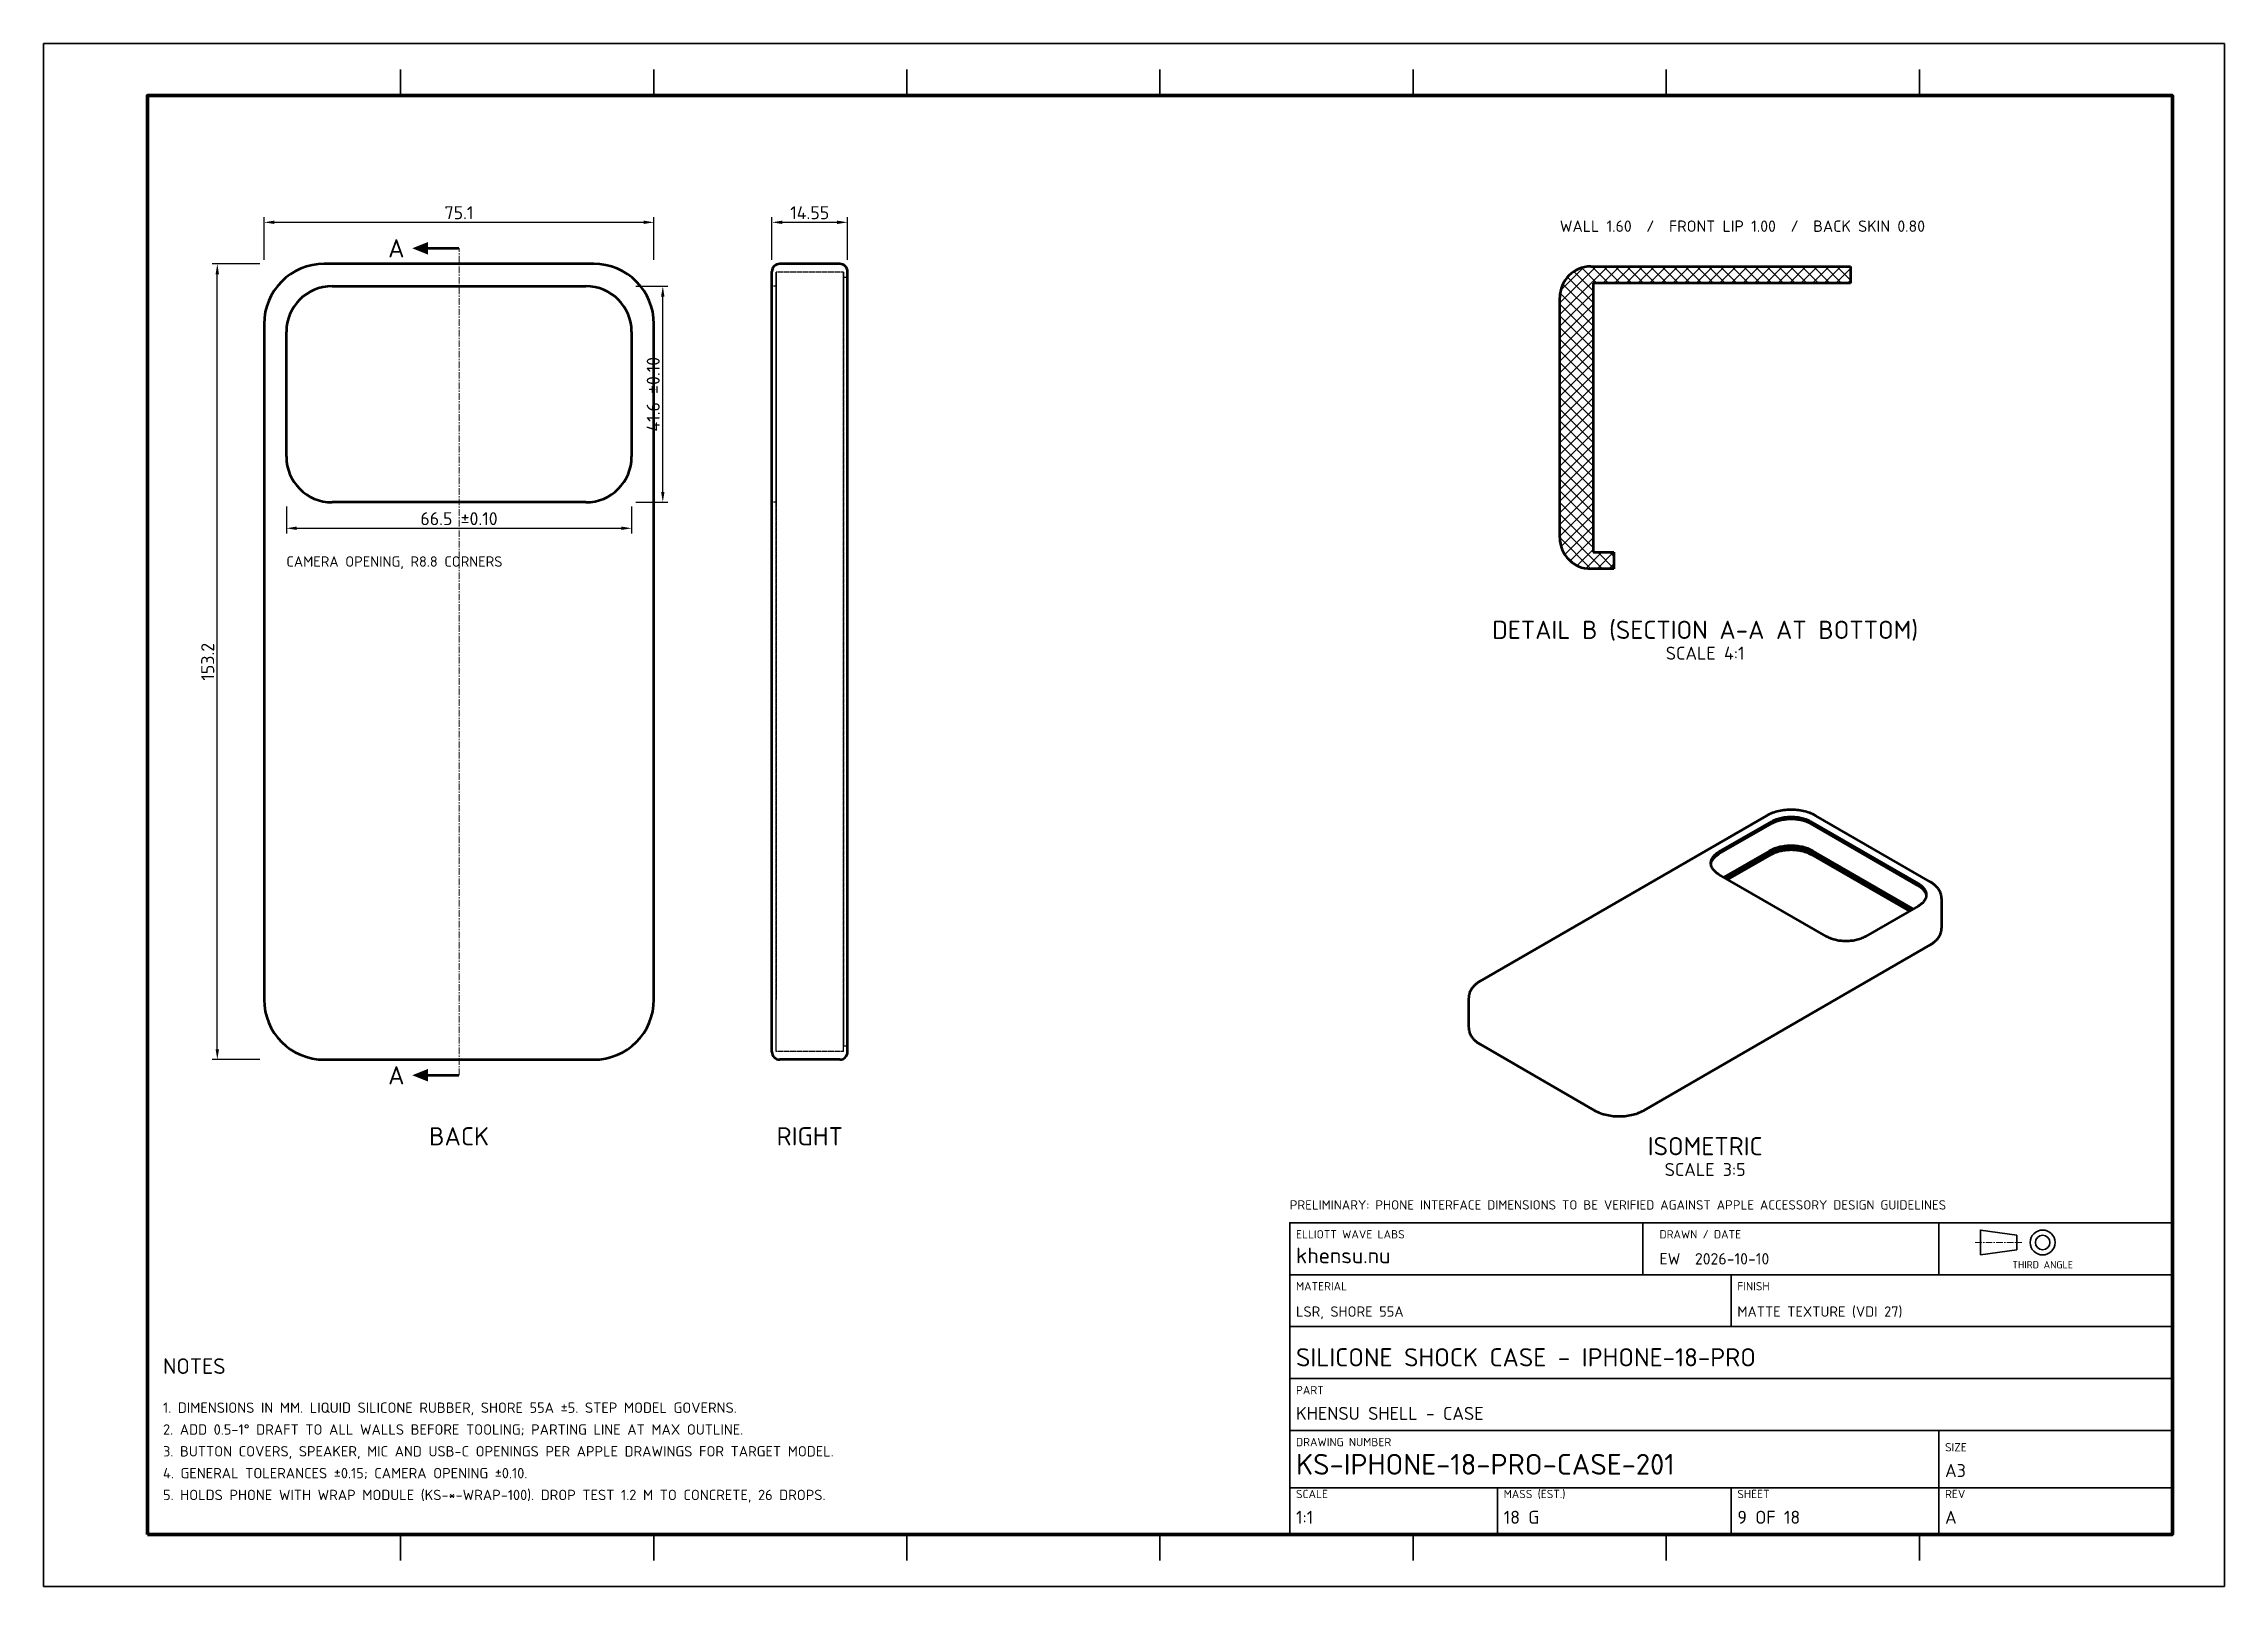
# Model space of a CAD drawing. Header units: millimetres. Extents: x 0 to 420, y 0 to 297.
import ezdxf
from ezdxf.enums import TextEntityAlignment as Align

# ---------------------------------------------------------------- set-up
doc = ezdxf.new("R2010")
doc.units = ezdxf.units.MM
doc.header["$LTSCALE"] = 0.4
doc.linetypes.add('CENTER', pattern=[5.08, 3.175, -0.635, 0.635, -0.635])
doc.linetypes.add('DASHED', pattern=[1.524, 1.27, -0.254])
for name, color, linetype, lineweight in [('BORDER', 7, 'CONTINUOUS', 70), ('CENTER', 1, 'CENTER', 18), ('DIM', 4, 'CONTINUOUS', 18), ('HATCH', 8, 'CONTINUOUS', 13), ('HIDDEN', 8, 'DASHED', 25), ('OUTLINE', 7, 'CONTINUOUS', 50), ('SECTION', 7, 'CONTINUOUS', 50), ('TEXT', 7, 'CONTINUOUS', 25), ('TITLE', 7, 'CONTINUOUS', 35)]:
    doc.layers.add(name, color=color, linetype=linetype, lineweight=lineweight)
doc.styles.add('KHENSU', font='isocpeur.ttf')
doc.dimstyles.new('KHENSU', dxfattribs={"dimtxt": 2.5, "dimasz": 2, "dimexe": 1, "dimexo": 0.8, "dimgap": 0.6, "dimtad": 1, "dimdsep": 46, "dimtxsty": 'KHENSU', "dimcen": -1.5, "dimclrd": 4, "dimclre": 4, "dimclrt": 7, "dimazin": 3, "dimtfac": 1, "dimtmove": 2, "dimatfit": 3})

msp = doc.modelspace()

# ---------------------------------------------------------------- hatches: boundary and pattern name
at = {"layer": 'HATCH'}
h = msp.add_hatch(dxfattribs=at)
h.set_pattern_fill('ANSI37', color=8, scale=0.5)
h.paths.add_polyline_path([(348, 254.1), (348, 253.43), (348, 252.759), (348, 252.089), (348, 251.419), (347.849, 250.9), (347.178, 250.9), (346.508, 250.9), (345.838, 250.9), (345.167, 250.9), (344.497, 250.9), (343.827, 250.9), (343.157, 250.9), (342.486, 250.9), (341.816, 250.9), (341.146, 250.9), (340.475, 250.9), (339.805, 250.9), (339.135, 250.9), (338.465, 250.9), (337.794, 250.9), (337.124, 250.9), (336.454, 250.9), (335.783, 250.9), (335.113, 250.9), (334.443, 250.9), (333.772, 250.9), (333.102, 250.9), (332.432, 250.9), (331.762, 250.9), (331.091, 250.9), (330.421, 250.9), (329.751, 250.9), (329.08, 250.9), (328.41, 250.9), (327.74, 250.9), (327.07, 250.9), (326.399, 250.9), (325.729, 250.9), (325.059, 250.9), (324.388, 250.9), (323.718, 250.9), (323.048, 250.9), (322.378, 250.9), (321.707, 250.9), (321.037, 250.9), (320.367, 250.9), (319.696, 250.9), (319.026, 250.9), (318.356, 250.9), (317.686, 250.9), (317.015, 250.9), (316.345, 250.9), (315.675, 250.9), (315.004, 250.9), (314.334, 250.9), (313.664, 250.9), (312.994, 250.9), (312.323, 250.9), (311.653, 250.9), (310.983, 250.9), (310.312, 250.9), (309.642, 250.9), (308.972, 250.9), (308.302, 250.9), (307.631, 250.9), (306.961, 250.9), (306.291, 250.9), (305.62, 250.9), (304.95, 250.9), (304.28, 250.9), (303.61, 250.9), (302.939, 250.9), (302.269, 250.9), (301.599, 250.9), (300.928, 250.9), (300.258, 250.9), (299.588, 250.9), (298.917, 250.9), (298.4, 250.747), (298.4, 250.077), (298.4, 249.407), (298.4, 248.736), (298.4, 248.066), (298.4, 247.396), (298.4, 246.725), (298.4, 246.055), (298.4, 245.385), (298.4, 244.715), (298.4, 244.044), (298.4, 243.374), (298.4, 242.704), (298.4, 242.033), (298.4, 241.363), (298.4, 240.693), (298.4, 240.023), (298.4, 239.352), (298.4, 238.682), (298.4, 238.012), (298.4, 237.341), (298.4, 236.671), (298.4, 236.001), (298.4, 235.331), (298.4, 234.66), (298.4, 233.99), (298.4, 233.32), (298.4, 232.649), (298.4, 231.979), (298.4, 231.309), (298.4, 230.639), (298.4, 229.968), (298.4, 229.298), (298.4, 228.628), (298.4, 227.957), (298.4, 227.287), (298.4, 226.617), (298.4, 225.947), (298.4, 225.276), (298.4, 224.606), (298.4, 223.936), (298.4, 223.265), (298.4, 222.595), (298.4, 221.925), (298.4, 221.255), (298.4, 220.584), (298.4, 219.914), (298.4, 219.244), (298.4, 218.573), (298.4, 217.903), (298.4, 217.233), (298.4, 216.562), (298.4, 215.892), (298.4, 215.222), (298.4, 214.552), (298.4, 213.881), (298.4, 213.211), (298.4, 212.541), (298.4, 211.87), (298.4, 211.2), (298.4, 210.53), (298.4, 209.86), (298.4, 209.189), (298.4, 208.519), (298.4, 207.849), (298.4, 207.178), (298.4, 206.508), (298.4, 205.838), (298.4, 205.168), (298.4, 204.497), (298.4, 203.827), (298.4, 203.157), (298.4, 202.486), (298.4, 201.816), (298.4, 201.146), (298.4, 200.476), (298.4, 199.805), (298.4, 199.135), (299.035, 199.1), (299.706, 199.1), (300.376, 199.1), (301.046, 199.1), (301.716, 199.1), (302.387, 199.1), (302.4, 198.443), (302.4, 197.773), (302.4, 197.102), (302.4, 196.432), (302.262, 195.9), (301.592, 195.9), (300.921, 195.9), (300.251, 195.9), (299.581, 195.9), (298.91, 195.9), (298.24, 195.9), (297.57, 195.915), (296.906, 196.001), (296.255, 196.159), (295.626, 196.39), (295.026, 196.689), (294.464, 197.053), (293.945, 197.477), (293.478, 197.957), (293.066, 198.486), (292.716, 199.057), (292.432, 199.664), (292.218, 200.298), (292.075, 200.953), (292.007, 201.619), (292, 202.289), (292, 202.96), (292, 203.63), (292, 204.3), (292, 204.971), (292, 205.641), (292, 206.311), (292, 206.981), (292, 207.652), (292, 208.322), (292, 208.992), (292, 209.663), (292, 210.333), (292, 211.003), (292, 211.674), (292, 212.344), (292, 213.014), (292, 213.684), (292, 214.355), (292, 215.025), (292, 215.695), (292, 216.366), (292, 217.036), (292, 217.706), (292, 218.376), (292, 219.047), (292, 219.717), (292, 220.387), (292, 221.058), (292, 221.728), (292, 222.398), (292, 223.068), (292, 223.739), (292, 224.409), (292, 225.079), (292, 225.75), (292, 226.42), (292, 227.09), (292, 227.76), (292, 228.431), (292, 229.101), (292, 229.771), (292, 230.442), (292, 231.112), (292, 231.782), (292, 232.452), (292, 233.123), (292, 233.793), (292, 234.463), (292, 235.134), (292, 235.804), (292, 236.474), (292, 237.144), (292, 237.815), (292, 238.485), (292, 239.155), (292, 239.826), (292, 240.496), (292, 241.166), (292, 241.836), (292, 242.507), (292, 243.177), (292, 243.847), (292, 244.518), (292, 245.188), (292, 245.858), (292, 246.529), (292, 247.199), (292, 247.869), (292.016, 248.539), (292.102, 249.203), (292.262, 249.854), (292.493, 250.483), (292.793, 251.082), (293.158, 251.644), (293.583, 252.161), (294.064, 252.628), (294.593, 253.039), (295.165, 253.388), (295.772, 253.671), (296.407, 253.885), (297.062, 254.026), (297.728, 254.094), (298.399, 254.1), (299.069, 254.1), (299.739, 254.1), (300.41, 254.1), (301.08, 254.1), (301.75, 254.1), (302.42, 254.1), (303.091, 254.1), (303.761, 254.1), (304.431, 254.1), (305.102, 254.1), (305.772, 254.1), (306.442, 254.1), (307.112, 254.1), (307.783, 254.1), (308.453, 254.1), (309.123, 254.1), (309.794, 254.1), (310.464, 254.1), (311.134, 254.1), (311.804, 254.1), (312.475, 254.1), (313.145, 254.1), (313.815, 254.1), (314.486, 254.1), (315.156, 254.1), (315.826, 254.1), (316.496, 254.1), (317.167, 254.1), (317.837, 254.1), (318.507, 254.1), (319.178, 254.1), (319.848, 254.1), (320.518, 254.1), (321.188, 254.1), (321.859, 254.1), (322.529, 254.1), (323.199, 254.1), (323.87, 254.1), (324.54, 254.1), (325.21, 254.1), (325.88, 254.1), (326.551, 254.1), (327.221, 254.1), (327.891, 254.1), (328.562, 254.1), (329.232, 254.1), (329.902, 254.1), (330.572, 254.1), (331.243, 254.1), (331.913, 254.1), (332.583, 254.1), (333.254, 254.1), (333.924, 254.1), (334.594, 254.1), (335.265, 254.1), (335.935, 254.1), (336.605, 254.1), (337.275, 254.1), (337.946, 254.1), (338.616, 254.1), (339.286, 254.1), (339.957, 254.1), (340.627, 254.1), (341.297, 254.1), (341.967, 254.1), (342.638, 254.1), (343.308, 254.1), (343.978, 254.1), (344.649, 254.1), (345.319, 254.1), (345.989, 254.1), (346.659, 254.1), (347.33, 254.1), (348, 254.1)])

# ---------------------------------------------------------------- linework, layer by layer
at = {"layer": 'BORDER'}
msp.add_lwpolyline([(20, 10), (410, 10), (410, 287), (20, 287)], close=True, dxfattribs=at)
at = {"layer": 'CENTER'}
for p, q in [((80, 98.4), (80, 257.6)), ((372, 66.2), (381, 66.2))]:
    msp.add_line(p, q, dxfattribs=at)
at = {"layer": 'HIDDEN'}
for p, q in [((154.025, 253), (141.075, 253)), ((154.025, 253), (141.075, 253)), ((153.325, 254.6), (141.775, 254.6)), ((154.825, 252), (154.025, 252)), ((154.825, 252), (154.025, 252)), ((141.075, 250.3), (140.275, 250.3)), ((141.075, 250.3), (140.275, 250.3)), ((140.275, 243), (140.275, 113)), ((140.275, 241.5), (140.275, 217.5)), ((140.275, 217.5), (140.275, 241.5)), ((141.075, 243), (141.075, 113)), ((141.075, 113), (141.075, 243)), ((141.075, 241.5), (141.075, 217.5)), ((141.075, 217.5), (141.075, 241.5)), ((154.025, 243), (154.025, 113)), ((154.025, 113), (154.025, 243)), ((154.025, 243), (154.025, 113)), ((154.025, 113), (154.025, 243)), ((154.825, 243), (154.825, 113)), ((154.825, 243), (154.825, 113)), ((154.825, 113), (154.825, 243)), ((141.075, 208.7), (140.275, 208.7)), ((141.075, 208.7), (140.275, 208.7)), ((154.025, 103), (141.075, 103)), ((154.025, 103), (141.075, 103)), ((153.325, 101.4), (141.775, 101.4)), ((154.825, 104), (154.025, 104)), ((154.825, 104), (154.025, 104))]:
    msp.add_line(p, q, dxfattribs=at)
for points in [[(140.275, 253.1), (140.275, 252.774), (140.275, 252.448), (140.275, 252.123), (140.275, 251.797), (140.275, 251.471), (140.275, 251.145), (140.275, 250.819), (140.275, 250.494), (140.275, 250.168), (140.275, 249.842), (140.275, 249.516), (140.275, 249.19), (140.275, 248.865), (140.275, 248.539), (140.275, 248.213), (140.275, 247.887), (140.275, 247.561), (140.275, 247.235), (140.275, 246.91), (140.275, 246.584), (140.275, 246.258), (140.275, 245.932), (140.275, 245.606), (140.275, 245.281), (140.275, 244.955), (140.275, 244.629), (140.275, 244.303), (140.275, 243.977), (140.275, 243.652), (140.275, 243.326), (140.275, 243)], [(141.075, 253), (141.075, 252.677), (141.075, 252.355), (141.075, 252.032), (141.075, 251.71), (141.075, 251.387), (141.075, 251.065), (141.075, 250.742), (141.075, 250.419), (141.075, 250.097), (141.075, 249.774), (141.075, 249.452), (141.075, 249.129), (141.075, 248.806), (141.075, 248.484), (141.075, 248.161), (141.075, 247.839), (141.075, 247.516), (141.075, 247.194), (141.075, 246.871), (141.075, 246.548), (141.075, 246.226), (141.075, 245.903), (141.075, 245.581), (141.075, 245.258), (141.075, 244.935), (141.075, 244.613), (141.075, 244.29), (141.075, 243.968), (141.075, 243.645), (141.075, 243.323), (141.075, 243)], [(141.075, 243), (141.075, 243.323), (141.075, 243.645), (141.075, 243.968), (141.075, 244.29), (141.075, 244.613), (141.075, 244.935), (141.075, 245.258), (141.075, 245.581), (141.075, 245.903), (141.075, 246.226), (141.075, 246.548), (141.075, 246.871), (141.075, 247.194), (141.075, 247.516), (141.075, 247.839), (141.075, 248.161), (141.075, 248.484), (141.075, 248.806), (141.075, 249.129), (141.075, 249.452), (141.075, 249.774), (141.075, 250.097), (141.075, 250.419), (141.075, 250.742), (141.075, 251.065), (141.075, 251.387), (141.075, 251.71), (141.075, 252.032), (141.075, 252.355), (141.075, 252.677), (141.075, 253)], [(154.025, 253), (154.025, 252.677), (154.025, 252.355), (154.025, 252.032), (154.025, 251.71), (154.025, 251.387), (154.025, 251.065), (154.025, 250.742), (154.025, 250.419), (154.025, 250.097), (154.025, 249.774), (154.025, 249.452), (154.025, 249.129), (154.025, 248.806), (154.025, 248.484), (154.025, 248.161), (154.025, 247.839), (154.025, 247.516), (154.025, 247.194), (154.025, 246.871), (154.025, 246.548), (154.025, 246.226), (154.025, 245.903), (154.025, 245.581), (154.025, 245.258), (154.025, 244.935), (154.025, 244.613), (154.025, 244.29), (154.025, 243.968), (154.025, 243.645), (154.025, 243.323), (154.025, 243)], [(154.025, 243), (154.025, 243.323), (154.025, 243.645), (154.025, 243.968), (154.025, 244.29), (154.025, 244.613), (154.025, 244.935), (154.025, 245.258), (154.025, 245.581), (154.025, 245.903), (154.025, 246.226), (154.025, 246.548), (154.025, 246.871), (154.025, 247.194), (154.025, 247.516), (154.025, 247.839), (154.025, 248.161), (154.025, 248.484), (154.025, 248.806), (154.025, 249.129), (154.025, 249.452), (154.025, 249.774), (154.025, 250.097), (154.025, 250.419), (154.025, 250.742), (154.025, 251.065), (154.025, 251.387), (154.025, 251.71), (154.025, 252.032), (154.025, 252.355), (154.025, 252.677), (154.025, 253)], [(154.025, 252), (154.025, 251.71), (154.025, 251.419), (154.025, 251.129), (154.025, 250.839), (154.025, 250.548), (154.025, 250.258), (154.025, 249.968), (154.025, 249.677), (154.025, 249.387), (154.025, 249.097), (154.025, 248.806), (154.025, 248.516), (154.025, 248.226), (154.025, 247.935), (154.025, 247.645), (154.025, 247.355), (154.025, 247.065), (154.025, 246.774), (154.025, 246.484), (154.025, 246.194), (154.025, 245.903), (154.025, 245.613), (154.025, 245.323), (154.025, 245.032), (154.025, 244.742), (154.025, 244.452), (154.025, 244.161), (154.025, 243.871), (154.025, 243.581), (154.025, 243.29), (154.025, 243)], [(154.025, 243), (154.025, 243.29), (154.025, 243.581), (154.025, 243.871), (154.025, 244.161), (154.025, 244.452), (154.025, 244.742), (154.025, 245.032), (154.025, 245.323), (154.025, 245.613), (154.025, 245.903), (154.025, 246.194), (154.025, 246.484), (154.025, 246.774), (154.025, 247.065), (154.025, 247.355), (154.025, 247.645), (154.025, 247.935), (154.025, 248.226), (154.025, 248.516), (154.025, 248.806), (154.025, 249.097), (154.025, 249.387), (154.025, 249.677), (154.025, 249.968), (154.025, 250.258), (154.025, 250.548), (154.025, 250.839), (154.025, 251.129), (154.025, 251.419), (154.025, 251.71), (154.025, 252)], [(154.825, 253.1), (154.825, 252.774), (154.825, 252.448), (154.825, 252.123), (154.825, 251.797), (154.825, 251.471), (154.825, 251.145), (154.825, 250.819), (154.825, 250.494), (154.825, 250.168), (154.825, 249.842), (154.825, 249.516), (154.825, 249.19), (154.825, 248.865), (154.825, 248.539), (154.825, 248.213), (154.825, 247.887), (154.825, 247.561), (154.825, 247.235), (154.825, 246.91), (154.825, 246.584), (154.825, 246.258), (154.825, 245.932), (154.825, 245.606), (154.825, 245.281), (154.825, 244.955), (154.825, 244.629), (154.825, 244.303), (154.825, 243.977), (154.825, 243.652), (154.825, 243.326), (154.825, 243)], [(154.825, 252), (154.825, 251.71), (154.825, 251.419), (154.825, 251.129), (154.825, 250.839), (154.825, 250.548), (154.825, 250.258), (154.825, 249.968), (154.825, 249.677), (154.825, 249.387), (154.825, 249.097), (154.825, 248.806), (154.825, 248.516), (154.825, 248.226), (154.825, 247.935), (154.825, 247.645), (154.825, 247.355), (154.825, 247.065), (154.825, 246.774), (154.825, 246.484), (154.825, 246.194), (154.825, 245.903), (154.825, 245.613), (154.825, 245.323), (154.825, 245.032), (154.825, 244.742), (154.825, 244.452), (154.825, 244.161), (154.825, 243.871), (154.825, 243.581), (154.825, 243.29), (154.825, 243)], [(154.825, 243), (154.825, 243.29), (154.825, 243.581), (154.825, 243.871), (154.825, 244.161), (154.825, 244.452), (154.825, 244.742), (154.825, 245.032), (154.825, 245.323), (154.825, 245.613), (154.825, 245.903), (154.825, 246.194), (154.825, 246.484), (154.825, 246.774), (154.825, 247.065), (154.825, 247.355), (154.825, 247.645), (154.825, 247.935), (154.825, 248.226), (154.825, 248.516), (154.825, 248.806), (154.825, 249.097), (154.825, 249.387), (154.825, 249.677), (154.825, 249.968), (154.825, 250.258), (154.825, 250.548), (154.825, 250.839), (154.825, 251.129), (154.825, 251.419), (154.825, 251.71), (154.825, 252)], [(140.275, 250.3), (140.275, 250.016), (140.275, 249.732), (140.275, 249.448), (140.275, 249.165), (140.275, 248.881), (140.275, 248.597), (140.275, 248.313), (140.275, 248.029), (140.275, 247.745), (140.275, 247.461), (140.275, 247.177), (140.275, 246.894), (140.275, 246.61), (140.275, 246.326), (140.275, 246.042), (140.275, 245.758), (140.275, 245.474), (140.275, 245.19), (140.275, 244.906), (140.275, 244.623), (140.275, 244.339), (140.275, 244.055), (140.275, 243.771), (140.275, 243.487), (140.275, 243.203), (140.275, 242.919), (140.275, 242.635), (140.275, 242.352), (140.275, 242.068), (140.275, 241.784), (140.275, 241.5)], [(140.275, 241.5), (140.275, 241.784), (140.275, 242.068), (140.275, 242.352), (140.275, 242.635), (140.275, 242.919), (140.275, 243.203), (140.275, 243.487), (140.275, 243.771), (140.275, 244.055), (140.275, 244.339), (140.275, 244.623), (140.275, 244.906), (140.275, 245.19), (140.275, 245.474), (140.275, 245.758), (140.275, 246.042), (140.275, 246.326), (140.275, 246.61), (140.275, 246.894), (140.275, 247.177), (140.275, 247.461), (140.275, 247.745), (140.275, 248.029), (140.275, 248.313), (140.275, 248.597), (140.275, 248.881), (140.275, 249.165), (140.275, 249.448), (140.275, 249.732), (140.275, 250.016), (140.275, 250.3)], [(141.075, 250.3), (141.075, 250.016), (141.075, 249.732), (141.075, 249.448), (141.075, 249.165), (141.075, 248.881), (141.075, 248.597), (141.075, 248.313), (141.075, 248.029), (141.075, 247.745), (141.075, 247.461), (141.075, 247.177), (141.075, 246.894), (141.075, 246.61), (141.075, 246.326), (141.075, 246.042), (141.075, 245.758), (141.075, 245.474), (141.075, 245.19), (141.075, 244.906), (141.075, 244.623), (141.075, 244.339), (141.075, 244.055), (141.075, 243.771), (141.075, 243.487), (141.075, 243.203), (141.075, 242.919), (141.075, 242.635), (141.075, 242.352), (141.075, 242.068), (141.075, 241.784), (141.075, 241.5)], [(141.075, 241.5), (141.075, 241.784), (141.075, 242.068), (141.075, 242.352), (141.075, 242.635), (141.075, 242.919), (141.075, 243.203), (141.075, 243.487), (141.075, 243.771), (141.075, 244.055), (141.075, 244.339), (141.075, 244.623), (141.075, 244.906), (141.075, 245.19), (141.075, 245.474), (141.075, 245.758), (141.075, 246.042), (141.075, 246.326), (141.075, 246.61), (141.075, 246.894), (141.075, 247.177), (141.075, 247.461), (141.075, 247.745), (141.075, 248.029), (141.075, 248.313), (141.075, 248.597), (141.075, 248.881), (141.075, 249.165), (141.075, 249.448), (141.075, 249.732), (141.075, 250.016), (141.075, 250.3)], [(140.275, 217.5), (140.275, 217.216), (140.275, 216.932), (140.275, 216.648), (140.275, 216.365), (140.275, 216.081), (140.275, 215.797), (140.275, 215.513), (140.275, 215.229), (140.275, 214.945), (140.275, 214.661), (140.275, 214.377), (140.275, 214.094), (140.275, 213.81), (140.275, 213.526), (140.275, 213.242), (140.275, 212.958), (140.275, 212.674), (140.275, 212.39), (140.275, 212.106), (140.275, 211.823), (140.275, 211.539), (140.275, 211.255), (140.275, 210.971), (140.275, 210.687), (140.275, 210.403), (140.275, 210.119), (140.275, 209.835), (140.275, 209.552), (140.275, 209.268), (140.275, 208.984), (140.275, 208.7)], [(140.275, 208.7), (140.275, 208.984), (140.275, 209.268), (140.275, 209.552), (140.275, 209.835), (140.275, 210.119), (140.275, 210.403), (140.275, 210.687), (140.275, 210.971), (140.275, 211.255), (140.275, 211.539), (140.275, 211.823), (140.275, 212.106), (140.275, 212.39), (140.275, 212.674), (140.275, 212.958), (140.275, 213.242), (140.275, 213.526), (140.275, 213.81), (140.275, 214.094), (140.275, 214.377), (140.275, 214.661), (140.275, 214.945), (140.275, 215.229), (140.275, 215.513), (140.275, 215.797), (140.275, 216.081), (140.275, 216.365), (140.275, 216.648), (140.275, 216.932), (140.275, 217.216), (140.275, 217.5)], [(141.075, 217.5), (141.075, 217.216), (141.075, 216.932), (141.075, 216.648), (141.075, 216.365), (141.075, 216.081), (141.075, 215.797), (141.075, 215.513), (141.075, 215.229), (141.075, 214.945), (141.075, 214.661), (141.075, 214.377), (141.075, 214.094), (141.075, 213.81), (141.075, 213.526), (141.075, 213.242), (141.075, 212.958), (141.075, 212.674), (141.075, 212.39), (141.075, 212.106), (141.075, 211.823), (141.075, 211.539), (141.075, 211.255), (141.075, 210.971), (141.075, 210.687), (141.075, 210.403), (141.075, 210.119), (141.075, 209.835), (141.075, 209.552), (141.075, 209.268), (141.075, 208.984), (141.075, 208.7)], [(141.075, 208.7), (141.075, 208.984), (141.075, 209.268), (141.075, 209.552), (141.075, 209.835), (141.075, 210.119), (141.075, 210.403), (141.075, 210.687), (141.075, 210.971), (141.075, 211.255), (141.075, 211.539), (141.075, 211.823), (141.075, 212.106), (141.075, 212.39), (141.075, 212.674), (141.075, 212.958), (141.075, 213.242), (141.075, 213.526), (141.075, 213.81), (141.075, 214.094), (141.075, 214.377), (141.075, 214.661), (141.075, 214.945), (141.075, 215.229), (141.075, 215.513), (141.075, 215.797), (141.075, 216.081), (141.075, 216.365), (141.075, 216.648), (141.075, 216.932), (141.075, 217.216), (141.075, 217.5)], [(140.275, 113), (140.275, 112.674), (140.275, 112.348), (140.275, 112.023), (140.275, 111.697), (140.275, 111.371), (140.275, 111.045), (140.275, 110.719), (140.275, 110.394), (140.275, 110.068), (140.275, 109.742), (140.275, 109.416), (140.275, 109.09), (140.275, 108.765), (140.275, 108.439), (140.275, 108.113), (140.275, 107.787), (140.275, 107.461), (140.275, 107.135), (140.275, 106.81), (140.275, 106.484), (140.275, 106.158), (140.275, 105.832), (140.275, 105.506), (140.275, 105.181), (140.275, 104.855), (140.275, 104.529), (140.275, 104.203), (140.275, 103.877), (140.275, 103.552), (140.275, 103.226), (140.275, 102.9)], [(141.075, 103), (141.075, 103.323), (141.075, 103.645), (141.075, 103.968), (141.075, 104.29), (141.075, 104.613), (141.075, 104.935), (141.075, 105.258), (141.075, 105.581), (141.075, 105.903), (141.075, 106.226), (141.075, 106.548), (141.075, 106.871), (141.075, 107.194), (141.075, 107.516), (141.075, 107.839), (141.075, 108.161), (141.075, 108.484), (141.075, 108.806), (141.075, 109.129), (141.075, 109.452), (141.075, 109.774), (141.075, 110.097), (141.075, 110.419), (141.075, 110.742), (141.075, 111.065), (141.075, 111.387), (141.075, 111.71), (141.075, 112.032), (141.075, 112.355), (141.075, 112.677), (141.075, 113)], [(141.075, 103), (141.075, 103.323), (141.075, 103.645), (141.075, 103.968), (141.075, 104.29), (141.075, 104.613), (141.075, 104.935), (141.075, 105.258), (141.075, 105.581), (141.075, 105.903), (141.075, 106.226), (141.075, 106.548), (141.075, 106.871), (141.075, 107.194), (141.075, 107.516), (141.075, 107.839), (141.075, 108.161), (141.075, 108.484), (141.075, 108.806), (141.075, 109.129), (141.075, 109.452), (141.075, 109.774), (141.075, 110.097), (141.075, 110.419), (141.075, 110.742), (141.075, 111.065), (141.075, 111.387), (141.075, 111.71), (141.075, 112.032), (141.075, 112.355), (141.075, 112.677), (141.075, 113)], [(154.025, 113), (154.025, 112.71), (154.025, 112.419), (154.025, 112.129), (154.025, 111.839), (154.025, 111.548), (154.025, 111.258), (154.025, 110.968), (154.025, 110.677), (154.025, 110.387), (154.025, 110.097), (154.025, 109.806), (154.025, 109.516), (154.025, 109.226), (154.025, 108.935), (154.025, 108.645), (154.025, 108.355), (154.025, 108.065), (154.025, 107.774), (154.025, 107.484), (154.025, 107.194), (154.025, 106.903), (154.025, 106.613), (154.025, 106.323), (154.025, 106.032), (154.025, 105.742), (154.025, 105.452), (154.025, 105.161), (154.025, 104.871), (154.025, 104.581), (154.025, 104.29), (154.025, 104)], [(154.025, 104), (154.025, 104.29), (154.025, 104.581), (154.025, 104.871), (154.025, 105.161), (154.025, 105.452), (154.025, 105.742), (154.025, 106.032), (154.025, 106.323), (154.025, 106.613), (154.025, 106.903), (154.025, 107.194), (154.025, 107.484), (154.025, 107.774), (154.025, 108.065), (154.025, 108.355), (154.025, 108.645), (154.025, 108.935), (154.025, 109.226), (154.025, 109.516), (154.025, 109.806), (154.025, 110.097), (154.025, 110.387), (154.025, 110.677), (154.025, 110.968), (154.025, 111.258), (154.025, 111.548), (154.025, 111.839), (154.025, 112.129), (154.025, 112.419), (154.025, 112.71), (154.025, 113)], [(154.025, 103), (154.025, 103.323), (154.025, 103.645), (154.025, 103.968), (154.025, 104.29), (154.025, 104.613), (154.025, 104.935), (154.025, 105.258), (154.025, 105.581), (154.025, 105.903), (154.025, 106.226), (154.025, 106.548), (154.025, 106.871), (154.025, 107.194), (154.025, 107.516), (154.025, 107.839), (154.025, 108.161), (154.025, 108.484), (154.025, 108.806), (154.025, 109.129), (154.025, 109.452), (154.025, 109.774), (154.025, 110.097), (154.025, 110.419), (154.025, 110.742), (154.025, 111.065), (154.025, 111.387), (154.025, 111.71), (154.025, 112.032), (154.025, 112.355), (154.025, 112.677), (154.025, 113)], [(154.025, 103), (154.025, 103.323), (154.025, 103.645), (154.025, 103.968), (154.025, 104.29), (154.025, 104.613), (154.025, 104.935), (154.025, 105.258), (154.025, 105.581), (154.025, 105.903), (154.025, 106.226), (154.025, 106.548), (154.025, 106.871), (154.025, 107.194), (154.025, 107.516), (154.025, 107.839), (154.025, 108.161), (154.025, 108.484), (154.025, 108.806), (154.025, 109.129), (154.025, 109.452), (154.025, 109.774), (154.025, 110.097), (154.025, 110.419), (154.025, 110.742), (154.025, 111.065), (154.025, 111.387), (154.025, 111.71), (154.025, 112.032), (154.025, 112.355), (154.025, 112.677), (154.025, 113)], [(154.825, 113), (154.825, 112.674), (154.825, 112.348), (154.825, 112.023), (154.825, 111.697), (154.825, 111.371), (154.825, 111.045), (154.825, 110.719), (154.825, 110.394), (154.825, 110.068), (154.825, 109.742), (154.825, 109.416), (154.825, 109.09), (154.825, 108.765), (154.825, 108.439), (154.825, 108.113), (154.825, 107.787), (154.825, 107.461), (154.825, 107.135), (154.825, 106.81), (154.825, 106.484), (154.825, 106.158), (154.825, 105.832), (154.825, 105.506), (154.825, 105.181), (154.825, 104.855), (154.825, 104.529), (154.825, 104.203), (154.825, 103.877), (154.825, 103.552), (154.825, 103.226), (154.825, 102.9)], [(154.825, 113), (154.825, 112.71), (154.825, 112.419), (154.825, 112.129), (154.825, 111.839), (154.825, 111.548), (154.825, 111.258), (154.825, 110.968), (154.825, 110.677), (154.825, 110.387), (154.825, 110.097), (154.825, 109.806), (154.825, 109.516), (154.825, 109.226), (154.825, 108.935), (154.825, 108.645), (154.825, 108.355), (154.825, 108.065), (154.825, 107.774), (154.825, 107.484), (154.825, 107.194), (154.825, 106.903), (154.825, 106.613), (154.825, 106.323), (154.825, 106.032), (154.825, 105.742), (154.825, 105.452), (154.825, 105.161), (154.825, 104.871), (154.825, 104.581), (154.825, 104.29), (154.825, 104)], [(154.825, 104), (154.825, 104.29), (154.825, 104.581), (154.825, 104.871), (154.825, 105.161), (154.825, 105.452), (154.825, 105.742), (154.825, 106.032), (154.825, 106.323), (154.825, 106.613), (154.825, 106.903), (154.825, 107.194), (154.825, 107.484), (154.825, 107.774), (154.825, 108.065), (154.825, 108.355), (154.825, 108.645), (154.825, 108.935), (154.825, 109.226), (154.825, 109.516), (154.825, 109.806), (154.825, 110.097), (154.825, 110.387), (154.825, 110.677), (154.825, 110.968), (154.825, 111.258), (154.825, 111.548), (154.825, 111.839), (154.825, 112.129), (154.825, 112.419), (154.825, 112.71), (154.825, 113)]]:
    msp.add_lwpolyline(points, dxfattribs=at)
for centre, start, end in [((141.775, 253.1), 90, 180), ((153.325, 253.1), 0, 90), ((141.775, 102.9), 180, -90), ((153.325, 102.9), -90, 0)]:
    msp.add_arc(centre, 1.5, start, end, dxfattribs=at)
at = {"layer": 'OUTLINE'}
for p, q in [((105.95, 254.6), (54.05, 254.6)), ((153.325, 254.6), (141.775, 254.6)), ((55.55, 250.3), (104.45, 250.3)), ((42.45, 243), (42.45, 113)), ((42.45, 243), (42.45, 113)), ((46.75, 217.5), (46.75, 241.5)), ((113.25, 241.5), (113.25, 217.5)), ((117.55, 113), (117.55, 243)), ((117.55, 113), (117.55, 243)), ((140.275, 113), (140.275, 243)), ((154.825, 113), (154.825, 243)), ((104.45, 208.7), (55.55, 208.7)), ((331.832, 148.361), (276.678, 116.517)), ((322.652, 141.384), (332.834, 147.263)), ((340.301, 147.263), (361.048, 135.285)), ((363.322, 135.648), (341.303, 148.361)), ((322.652, 140.992), (332.834, 146.871)), ((340.301, 146.871), (361.048, 134.893)), ((332.325, 141.556), (323.606, 136.522)), ((324.031, 136.277), (332.749, 141.311)), ((324.37, 136.081), (332.749, 140.919)), ((340.386, 141.311), (359.669, 130.178)), ((340.386, 140.919), (359.329, 129.982)), ((360.093, 130.423), (340.81, 141.556)), ((343.398, 125.095), (322.652, 137.073)), ((361.048, 130.974), (350.865, 125.095)), ((365.547, 132.394), (365.547, 126.736)), ((308.168, 91.639), (363.322, 123.483)), ((274.453, 113.264), (274.453, 107.606)), ((54.05, 101.4), (105.95, 101.4)), ((153.325, 101.4), (141.775, 101.4)), ((276.678, 104.352), (298.697, 91.639))]:
    msp.add_line(p, q, dxfattribs=at)
for points in [[(140.275, 243), (140.275, 243.326), (140.275, 243.652), (140.275, 243.977), (140.275, 244.303), (140.275, 244.629), (140.275, 244.955), (140.275, 245.281), (140.275, 245.606), (140.275, 245.932), (140.275, 246.258), (140.275, 246.584), (140.275, 246.91), (140.275, 247.235), (140.275, 247.561), (140.275, 247.887), (140.275, 248.213), (140.275, 248.539), (140.275, 248.865), (140.275, 249.19), (140.275, 249.516), (140.275, 249.842), (140.275, 250.168), (140.275, 250.494), (140.275, 250.819), (140.275, 251.145), (140.275, 251.471), (140.275, 251.797), (140.275, 252.123), (140.275, 252.448), (140.275, 252.774), (140.275, 253.1)], [(154.825, 243), (154.825, 243.326), (154.825, 243.652), (154.825, 243.977), (154.825, 244.303), (154.825, 244.629), (154.825, 244.955), (154.825, 245.281), (154.825, 245.606), (154.825, 245.932), (154.825, 246.258), (154.825, 246.584), (154.825, 246.91), (154.825, 247.235), (154.825, 247.561), (154.825, 247.887), (154.825, 248.213), (154.825, 248.539), (154.825, 248.865), (154.825, 249.19), (154.825, 249.516), (154.825, 249.842), (154.825, 250.168), (154.825, 250.494), (154.825, 250.819), (154.825, 251.145), (154.825, 251.471), (154.825, 251.797), (154.825, 252.123), (154.825, 252.448), (154.825, 252.774), (154.825, 253.1)], [(341.303, 148.361), (341.024, 148.513), (340.738, 148.653), (340.447, 148.78), (340.152, 148.896), (339.852, 149.001), (339.548, 149.095), (339.242, 149.179), (338.933, 149.253), (338.621, 149.316), (338.308, 149.371), (337.994, 149.416), (337.678, 149.452), (337.361, 149.478), (337.044, 149.496), (336.726, 149.505), (336.409, 149.505), (336.091, 149.496), (335.774, 149.478), (335.457, 149.452), (335.141, 149.416), (334.827, 149.371), (334.514, 149.316), (334.203, 149.253), (333.893, 149.179), (333.587, 149.095), (333.283, 149.001), (332.983, 148.896), (332.688, 148.78), (332.397, 148.653), (332.111, 148.513), (331.832, 148.361)], [(332.834, 147.263), (333.054, 147.383), (333.279, 147.492), (333.509, 147.592), (333.742, 147.682), (333.979, 147.764), (334.218, 147.837), (334.46, 147.902), (334.704, 147.959), (334.949, 148.009), (335.196, 148.051), (335.444, 148.086), (335.693, 148.114), (335.942, 148.134), (336.192, 148.148), (336.442, 148.155), (336.693, 148.155), (336.943, 148.148), (337.193, 148.134), (337.442, 148.114), (337.691, 148.086), (337.939, 148.051), (338.186, 148.009), (338.431, 147.959), (338.675, 147.902), (338.917, 147.837), (339.156, 147.764), (339.393, 147.682), (339.626, 147.592), (339.856, 147.492), (340.081, 147.383), (340.301, 147.263)], [(332.834, 146.871), (333.054, 146.991), (333.279, 147.1), (333.509, 147.2), (333.742, 147.291), (333.979, 147.372), (334.218, 147.445), (334.46, 147.51), (334.704, 147.567), (334.949, 147.617), (335.196, 147.659), (335.444, 147.694), (335.693, 147.722), (335.942, 147.742), (336.192, 147.756), (336.442, 147.763), (336.693, 147.763), (336.943, 147.756), (337.193, 147.742), (337.442, 147.722), (337.691, 147.694), (337.939, 147.659), (338.186, 147.617), (338.431, 147.567), (338.675, 147.51), (338.917, 147.445), (339.156, 147.372), (339.393, 147.291), (339.626, 147.2), (339.856, 147.1), (340.081, 146.991), (340.301, 146.871)], [(321.105, 139.228), (321.107, 139.318), (321.114, 139.407), (321.126, 139.496), (321.141, 139.585), (321.161, 139.672), (321.185, 139.758), (321.214, 139.843), (321.246, 139.927), (321.281, 140.009), (321.32, 140.09), (321.363, 140.169), (321.408, 140.246), (321.456, 140.322), (321.507, 140.395), (321.561, 140.467), (321.617, 140.537), (321.675, 140.606), (321.735, 140.672), (321.797, 140.737), (321.861, 140.8), (321.926, 140.861), (321.993, 140.92), (322.062, 140.978), (322.131, 141.034), (322.203, 141.089), (322.275, 141.142), (322.348, 141.193), (322.423, 141.243), (322.498, 141.292), (322.574, 141.339), (322.652, 141.384)], [(322.652, 137.073), (322.574, 137.118), (322.498, 137.165), (322.423, 137.214), (322.348, 137.264), (322.275, 137.315), (322.203, 137.368), (322.131, 137.423), (322.062, 137.479), (321.993, 137.537), (321.926, 137.596), (321.861, 137.657), (321.797, 137.72), (321.735, 137.785), (321.675, 137.851), (321.617, 137.92), (321.561, 137.99), (321.507, 138.062), (321.456, 138.135), (321.408, 138.211), (321.363, 138.288), (321.32, 138.367), (321.281, 138.448), (321.246, 138.53), (321.214, 138.614), (321.185, 138.699), (321.161, 138.785), (321.141, 138.872), (321.126, 138.961), (321.114, 139.05), (321.107, 139.139), (321.105, 139.228)], [(321.116, 139.033), (321.127, 139.115), (321.142, 139.197), (321.161, 139.278), (321.183, 139.358), (321.209, 139.438), (321.238, 139.516), (321.27, 139.592), (321.305, 139.668), (321.343, 139.742), (321.384, 139.815), (321.428, 139.886), (321.474, 139.955), (321.522, 140.023), (321.572, 140.09), (321.624, 140.154), (321.678, 140.218), (321.734, 140.279), (321.792, 140.34), (321.851, 140.398), (321.911, 140.456), (321.973, 140.511), (322.036, 140.565), (322.101, 140.618), (322.166, 140.67), (322.233, 140.72), (322.301, 140.768), (322.369, 140.816), (322.439, 140.862), (322.509, 140.906), (322.58, 140.95), (322.652, 140.992)], [(340.81, 141.556), (340.56, 141.692), (340.305, 141.816), (340.044, 141.93), (339.778, 142.032), (339.509, 142.125), (339.237, 142.208), (338.963, 142.282), (338.686, 142.347), (338.407, 142.403), (338.126, 142.451), (337.845, 142.491), (337.562, 142.522), (337.278, 142.546), (336.994, 142.561), (336.71, 142.569), (336.425, 142.569), (336.141, 142.561), (335.857, 142.546), (335.573, 142.522), (335.29, 142.491), (335.009, 142.451), (334.728, 142.403), (334.449, 142.347), (334.172, 142.282), (333.898, 142.208), (333.626, 142.125), (333.357, 142.032), (333.091, 141.93), (332.83, 141.816), (332.575, 141.692), (332.325, 141.556)], [(332.749, 141.311), (332.974, 141.433), (333.204, 141.545), (333.439, 141.647), (333.678, 141.74), (333.92, 141.823), (334.165, 141.898), (334.412, 141.965), (334.661, 142.023), (334.912, 142.074), (335.165, 142.117), (335.418, 142.152), (335.673, 142.181), (335.928, 142.202), (336.184, 142.216), (336.439, 142.223), (336.696, 142.223), (336.951, 142.216), (337.207, 142.202), (337.462, 142.181), (337.717, 142.152), (337.97, 142.117), (338.223, 142.074), (338.474, 142.023), (338.723, 141.965), (338.97, 141.898), (339.215, 141.823), (339.457, 141.74), (339.696, 141.647), (339.931, 141.545), (340.161, 141.433), (340.386, 141.311)], [(332.749, 140.919), (332.974, 141.041), (333.204, 141.153), (333.439, 141.255), (333.678, 141.348), (333.92, 141.431), (334.165, 141.506), (334.412, 141.573), (334.661, 141.631), (334.912, 141.682), (335.165, 141.725), (335.418, 141.76), (335.673, 141.789), (335.928, 141.81), (336.184, 141.824), (336.439, 141.831), (336.696, 141.831), (336.951, 141.824), (337.207, 141.81), (337.462, 141.789), (337.717, 141.76), (337.97, 141.725), (338.223, 141.682), (338.474, 141.631), (338.723, 141.573), (338.97, 141.506), (339.215, 141.431), (339.457, 141.348), (339.696, 141.255), (339.931, 141.153), (340.161, 141.041), (340.386, 140.919)], [(361.048, 135.285), (361.125, 135.239), (361.201, 135.192), (361.277, 135.144), (361.351, 135.094), (361.424, 135.043), (361.497, 134.99), (361.568, 134.935), (361.638, 134.879), (361.706, 134.821), (361.773, 134.762), (361.839, 134.701), (361.902, 134.638), (361.964, 134.573), (362.025, 134.506), (362.083, 134.438), (362.138, 134.368), (362.192, 134.296), (362.243, 134.222), (362.291, 134.147), (362.337, 134.07), (362.379, 133.991), (362.418, 133.91), (362.454, 133.828), (362.486, 133.744), (362.514, 133.659), (362.538, 133.573), (362.558, 133.485), (362.574, 133.397), (362.585, 133.308), (362.592, 133.219), (362.594, 133.129)], [(361.048, 134.893), (361.119, 134.851), (361.19, 134.807), (361.261, 134.762), (361.33, 134.716), (361.399, 134.669), (361.466, 134.62), (361.533, 134.57), (361.598, 134.519), (361.663, 134.466), (361.726, 134.412), (361.788, 134.356), (361.848, 134.299), (361.908, 134.24), (361.965, 134.18), (362.021, 134.119), (362.075, 134.055), (362.127, 133.99), (362.178, 133.924), (362.226, 133.856), (362.272, 133.786), (362.315, 133.715), (362.356, 133.643), (362.394, 133.569), (362.429, 133.493), (362.461, 133.416), (362.49, 133.338), (362.516, 133.259), (362.538, 133.179), (362.557, 133.098), (362.572, 133.016), (362.583, 132.933)], [(365.547, 132.394), (365.544, 132.528), (365.535, 132.661), (365.52, 132.793), (365.498, 132.925), (365.472, 133.055), (365.439, 133.184), (365.401, 133.312), (365.357, 133.438), (365.308, 133.562), (365.254, 133.684), (365.196, 133.803), (365.132, 133.921), (365.065, 134.035), (364.993, 134.148), (364.917, 134.257), (364.838, 134.364), (364.755, 134.469), (364.668, 134.57), (364.579, 134.669), (364.487, 134.765), (364.391, 134.858), (364.294, 134.949), (364.194, 135.037), (364.091, 135.122), (363.987, 135.205), (363.88, 135.285), (363.772, 135.362), (363.662, 135.437), (363.55, 135.51), (363.437, 135.58), (363.322, 135.648)], [(362.594, 133.129), (362.592, 133.04), (362.585, 132.95), (362.574, 132.861), (362.558, 132.773), (362.538, 132.686), (362.514, 132.6), (362.486, 132.514), (362.454, 132.431), (362.418, 132.349), (362.379, 132.268), (362.337, 132.189), (362.291, 132.112), (362.243, 132.036), (362.192, 131.962), (362.138, 131.891), (362.083, 131.82), (362.025, 131.752), (361.964, 131.686), (361.902, 131.621), (361.839, 131.558), (361.773, 131.497), (361.706, 131.437), (361.638, 131.38), (361.568, 131.323), (361.497, 131.269), (361.424, 131.216), (361.351, 131.164), (361.277, 131.115), (361.201, 131.066), (361.125, 131.019), (361.048, 130.974)], [(363.322, 123.483), (363.437, 123.551), (363.55, 123.621), (363.662, 123.693), (363.772, 123.768), (363.88, 123.846), (363.987, 123.926), (364.091, 124.009), (364.194, 124.094), (364.294, 124.182), (364.391, 124.272), (364.487, 124.366), (364.579, 124.462), (364.668, 124.561), (364.755, 124.662), (364.838, 124.766), (364.917, 124.873), (364.993, 124.983), (365.065, 125.095), (365.132, 125.21), (365.196, 125.327), (365.254, 125.447), (365.308, 125.569), (365.357, 125.693), (365.401, 125.819), (365.439, 125.946), (365.472, 126.075), (365.498, 126.206), (365.52, 126.338), (365.535, 126.47), (365.544, 126.603), (365.547, 126.736)], [(350.865, 125.095), (350.645, 124.975), (350.42, 124.866), (350.191, 124.766), (349.957, 124.675), (349.721, 124.594), (349.481, 124.521), (349.239, 124.455), (348.996, 124.398), (348.75, 124.349), (348.503, 124.307), (348.255, 124.272), (348.007, 124.244), (347.757, 124.224), (347.507, 124.21), (347.257, 124.203), (347.007, 124.203), (346.756, 124.21), (346.506, 124.224), (346.257, 124.244), (346.008, 124.272), (345.76, 124.307), (345.513, 124.349), (345.268, 124.398), (345.024, 124.455), (344.782, 124.521), (344.543, 124.594), (344.306, 124.675), (344.073, 124.766), (343.843, 124.866), (343.618, 124.975), (343.398, 125.095)], [(276.678, 116.517), (276.563, 116.449), (276.45, 116.379), (276.338, 116.307), (276.228, 116.232), (276.12, 116.154), (276.013, 116.074), (275.909, 115.991), (275.806, 115.906), (275.706, 115.818), (275.609, 115.728), (275.513, 115.634), (275.421, 115.538), (275.332, 115.439), (275.245, 115.338), (275.162, 115.234), (275.083, 115.127), (275.007, 115.017), (274.935, 114.905), (274.868, 114.79), (274.804, 114.673), (274.746, 114.553), (274.692, 114.431), (274.643, 114.307), (274.599, 114.181), (274.561, 114.054), (274.528, 113.925), (274.502, 113.794), (274.48, 113.662), (274.465, 113.53), (274.456, 113.397), (274.453, 113.264)], [(140.275, 102.9), (140.275, 103.226), (140.275, 103.552), (140.275, 103.877), (140.275, 104.203), (140.275, 104.529), (140.275, 104.855), (140.275, 105.181), (140.275, 105.506), (140.275, 105.832), (140.275, 106.158), (140.275, 106.484), (140.275, 106.81), (140.275, 107.135), (140.275, 107.461), (140.275, 107.787), (140.275, 108.113), (140.275, 108.439), (140.275, 108.765), (140.275, 109.09), (140.275, 109.416), (140.275, 109.742), (140.275, 110.068), (140.275, 110.394), (140.275, 110.719), (140.275, 111.045), (140.275, 111.371), (140.275, 111.697), (140.275, 112.023), (140.275, 112.348), (140.275, 112.674), (140.275, 113)], [(154.825, 102.9), (154.825, 103.226), (154.825, 103.552), (154.825, 103.877), (154.825, 104.203), (154.825, 104.529), (154.825, 104.855), (154.825, 105.181), (154.825, 105.506), (154.825, 105.832), (154.825, 106.158), (154.825, 106.484), (154.825, 106.81), (154.825, 107.135), (154.825, 107.461), (154.825, 107.787), (154.825, 108.113), (154.825, 108.439), (154.825, 108.765), (154.825, 109.09), (154.825, 109.416), (154.825, 109.742), (154.825, 110.068), (154.825, 110.394), (154.825, 110.719), (154.825, 111.045), (154.825, 111.371), (154.825, 111.697), (154.825, 112.023), (154.825, 112.348), (154.825, 112.674), (154.825, 113)], [(274.453, 107.606), (274.456, 107.472), (274.465, 107.339), (274.48, 107.207), (274.502, 107.075), (274.528, 106.945), (274.561, 106.816), (274.599, 106.688), (274.643, 106.562), (274.692, 106.438), (274.746, 106.316), (274.804, 106.197), (274.868, 106.079), (274.935, 105.965), (275.007, 105.852), (275.083, 105.743), (275.162, 105.636), (275.245, 105.531), (275.332, 105.43), (275.421, 105.331), (275.513, 105.235), (275.609, 105.142), (275.706, 105.051), (275.806, 104.963), (275.909, 104.878), (276.013, 104.795), (276.12, 104.715), (276.228, 104.638), (276.338, 104.563), (276.45, 104.49), (276.563, 104.42), (276.678, 104.352)], [(298.697, 91.639), (298.976, 91.487), (299.262, 91.347), (299.553, 91.22), (299.848, 91.104), (300.148, 90.999), (300.452, 90.905), (300.758, 90.821), (301.067, 90.747), (301.379, 90.684), (301.692, 90.629), (302.006, 90.584), (302.322, 90.548), (302.639, 90.522), (302.956, 90.504), (303.274, 90.495), (303.591, 90.495), (303.909, 90.504), (304.226, 90.522), (304.543, 90.548), (304.859, 90.584), (305.173, 90.629), (305.486, 90.684), (305.797, 90.747), (306.107, 90.821), (306.413, 90.905), (306.717, 90.999), (307.017, 91.104), (307.312, 91.22), (307.603, 91.347), (307.889, 91.487), (308.168, 91.639)]]:
    msp.add_lwpolyline(points, dxfattribs=at)
for centre, radius, start, end in [((54.05, 243), 11.6, 90, 180), ((105.95, 243), 11.6, 0, 90), ((141.775, 253.1), 1.5, 90, 180), ((153.325, 253.1), 1.5, 0, 90), ((55.55, 241.5), 8.8, 90, 180), ((104.45, 241.5), 8.8, 0, 90), ((55.55, 217.5), 8.8, 180, -90), ((104.45, 217.5), 8.8, -90, 0), ((54.05, 113), 11.6, 180, -90), ((105.95, 113), 11.6, -90, 0), ((141.775, 102.9), 1.5, 180, -90), ((153.325, 102.9), 1.5, -90, 0)]:
    msp.add_arc(centre, radius, start, end, dxfattribs=at)
at = {"layer": 'SECTION'}
for p, q in [((298, 254.1), (348, 254.1)), ((348, 254.1), (348, 250.9)), ((292, 201.9), (292, 248.1)), ((348, 250.9), (298.4, 250.9)), ((298.4, 250.9), (298.4, 199.1)), ((298.4, 199.1), (302.4, 199.1)), ((302.4, 199.1), (302.4, 195.9)), ((302.4, 195.9), (298, 195.9))]:
    msp.add_line(p, q, dxfattribs=at)
at = {"layer": 'SECTION', "const_width": 0.5}
for points in [[(80, 257.6), (74, 257.6)], [(80, 98.4), (74, 98.4)]]:
    msp.add_lwpolyline(points, dxfattribs=at)
at = {"layer": 'SECTION'}
for centre, start, end in [((298, 248.1), 90, 180), ((298, 201.9), 180, -90)]:
    msp.add_arc(centre, 6, start, end, dxfattribs=at)
for points in [[(74, 258.8), (71, 257.6), (74, 256.4)], [(74, 99.6), (71, 98.4), (74, 97.2)]]:
    msp.add_solid(points, dxfattribs=at)
at = {"layer": 'TITLE'}
for p, q in [((68.75, 287), (68.75, 292)), ((117.5, 287), (117.5, 292)), ((166.25, 287), (166.25, 292)), ((215, 287), (215, 292)), ((263.75, 287), (263.75, 292)), ((312.5, 287), (312.5, 292)), ((361.25, 287), (361.25, 292)), ((308, 60), (308, 70)), ((365, 60), (365, 70)), ((240, 60), (410, 60)), ((325, 50), (325, 60)), ((240, 50), (410, 50)), ((240, 40), (410, 40)), ((240, 30), (410, 30)), ((365, 10), (365, 30)), ((240, 19), (410, 19)), ((280, 10), (280, 19)), ((325, 10), (325, 19)), ((68.75, 10), (68.75, 5)), ((117.5, 10), (117.5, 5)), ((166.25, 10), (166.25, 5)), ((215, 10), (215, 5)), ((263.75, 10), (263.75, 5)), ((312.5, 10), (312.5, 5)), ((361.25, 10), (361.25, 5))]:
    msp.add_line(p, q, dxfattribs=at)
for points in [[(0, 0), (420, 0), (420, 297), (0, 297)], [(240, 10), (410, 10), (410, 70), (240, 70)], [(373, 63.8), (380, 64.8), (380, 67.6), (373, 68.6)]]:
    msp.add_lwpolyline(points, close=True, dxfattribs=at)
for radius in [2.4, 1.4]:
    msp.add_circle((385, 66.2), radius, dxfattribs=at)

# ---------------------------------------------------------------- texts
at = {"layer": 'TEXT', "style": 'KHENSU'}
for s, height, p in [('WALL 1.60  /  FRONT LIP 1.00  /  BACK SKIN 0.80', 2.2, (292, 260.1)), ('CAMERA OPENING, R8.8 CORNERS', 2, (46.75, 195.7)), ('khensu.nu', 3, (241.2, 61.3)), ('EW  2026-10-10', 2.2, (311.2, 61.3)), ('LSR, SHORE 55A', 2, (241.2, 51.3)), ('MATTE TEXTURE (VDI 27)', 2, (326.2, 51.3)), ('NOTES', 3, (23, 40)), ('SILICONE SHOCK CASE - IPHONE-18-PRO', 3.5, (241.2, 41.3)), ('1. DIMENSIONS IN MM. LIQUID SILICONE RUBBER, SHORE 55A %%p5. STEP MODEL GOVERNS.', 2, (23, 32.8)), ('KHENSU SHELL - CASE', 2.5, (241.2, 31.3)), ('2. ADD 0.5-1%%d DRAFT TO ALL WALLS BEFORE TOOLING; PARTING LINE AT MAX OUTLINE.', 2, (23, 28.6)), ('3. BUTTON COVERS, SPEAKER, MIC AND USB-C OPENINGS PER APPLE DRAWINGS FOR TARGET MODEL.', 2, (23, 24.4)), ('KS-IPHONE-18-PRO-CASE-201', 4, (241.2, 20.3)), ('4. GENERAL TOLERANCES %%p0.15; CAMERA OPENING %%p0.10.', 2, (23, 20.2)), ('A3', 2.5, (366.2, 20.3)), ('5. HOLDS PHONE WITH WRAP MODULE (KS-*-WRAP-100). DROP TEST 1.2 M TO CONCRETE, 26 DROPS.', 2, (23, 16)), ('1:1', 2.5, (241.2, 11.3)), ('18 G', 2.5, (281.2, 11.3)), ('9 OF 18', 2.5, (326.2, 11.3)), ('A', 2.5, (366.2, 11.3))]:
    msp.add_text(s, height=height, dxfattribs=at).set_placement(p, align=Align.BOTTOM_LEFT)
for p in [(69.5, 257.6), (69.5, 98.4)]:
    msp.add_text('A', height=3.5, dxfattribs=at).set_placement(p, align=Align.MIDDLE_RIGHT)
for s, height, p in [('DETAIL B (SECTION A-A AT BOTTOM)', 3.5, (320, 185.9)), ('SCALE 4:1', 2.5, (320, 180.9)), ('BACK', 3.5, (80, 88.4)), ('RIGHT', 3.5, (147.55, 88.4)), ('ISOMETRIC', 3.5, (320, 86.494)), ('SCALE 3:5', 2.5, (320, 81.494))]:
    msp.add_text(s, height=height, dxfattribs=at).set_placement(p, align=Align.TOP_CENTER)
at = {"layer": 'TITLE', "style": 'KHENSU'}
for s, height, p in [('PRELIMINARY: PHONE INTERFACE DIMENSIONS TO BE VERIFIED AGAINST APPLE ACCESSORY DESIGN GUIDELINES', 1.8, (240, 72)), ('ELLIOTT WAVE LABS', 1.6, (241.2, 66.5)), ('DRAWN / DATE', 1.6, (311.2, 66.5)), ('MATERIAL', 1.6, (241.2, 56.5)), ('FINISH', 1.6, (326.2, 56.5)), ('PART', 1.6, (241.2, 36.5)), ('DRAWING NUMBER', 1.6, (241.2, 26.5)), ('SIZE', 1.6, (366.2, 25.5)), ('SCALE', 1.6, (241.2, 16.5)), ('MASS (EST.)', 1.6, (281.2, 16.5)), ('SHEET', 1.6, (326.2, 16.5)), ('REV', 1.6, (366.2, 16.5))]:
    msp.add_text(s, height=height, dxfattribs=at).set_placement(p, align=Align.BOTTOM_LEFT)
msp.add_text('THIRD ANGLE', height=1.4, dxfattribs=at).set_placement((385, 60.8), align=Align.BOTTOM_CENTER)

# ---------------------------------------------------------------- dimensions: what is measured, and where the dimension line sits
at = {"layer": 'DIM'}
for base, p1, p2 in [((42.45, 262.6), (42.45, 254.6), (117.55, 254.6)), ((140.275, 262.6), (140.275, 254.6), (154.825, 254.6))]:
    msp.add_linear_dim(base=base, p1=p1, p2=p2, dimstyle='KHENSU', override={"dimlfac": 1}, dxfattribs=at).render()
msp.add_linear_dim(base=(33.45, 101.4), p1=(42.45, 101.4), p2=(42.45, 254.6), angle=90, dimstyle='KHENSU', override={"dimlfac": 1}, dxfattribs=at).render()
msp.add_linear_dim(base=(119.25, 208.7), p1=(113.25, 208.7), p2=(113.25, 250.3), angle=90, text='<> %%p0.10', dimstyle='KHENSU', override={"dimlfac": 1}, dxfattribs=at).render()
msp.add_linear_dim(base=(46.75, 203.7), p1=(46.75, 208.7), p2=(113.25, 208.7), text='<> %%p0.10', dimstyle='KHENSU', override={"dimlfac": 1}, dxfattribs=at).render()

doc.saveas('drawing.dxf')
